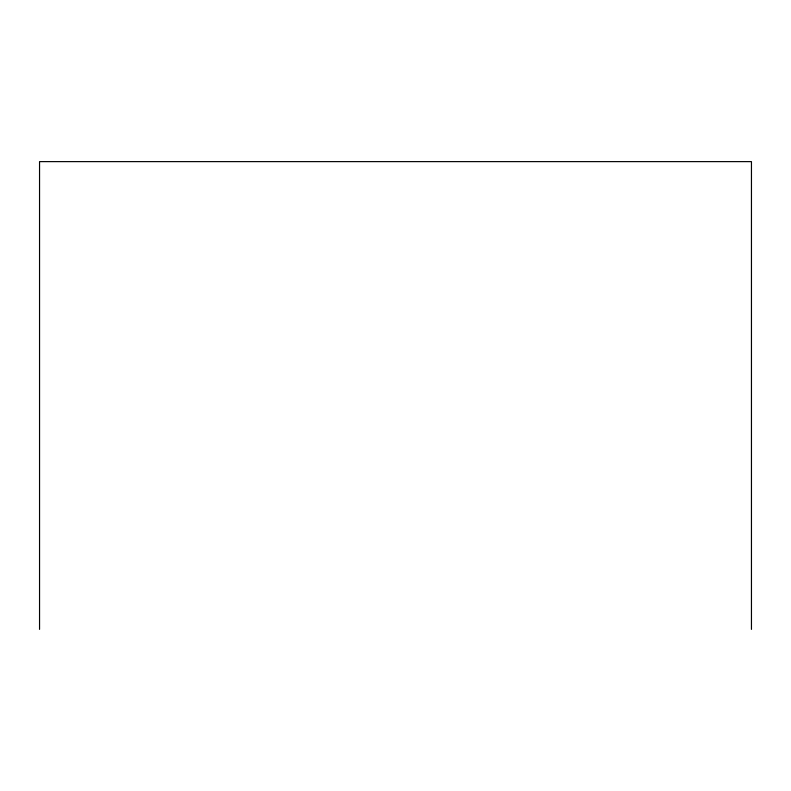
<?xml version="1.0" encoding="UTF-8"?>
<svg xmlns="http://www.w3.org/2000/svg" width="791" height="791" viewBox="0 0 791 791"><rect width="100%" height="100%" fill="white"/><g stroke="black" fill="none" stroke-linecap="round" stroke-linejoin="round"><path stroke-width="1.19" d="M751.45 629.379L751.45 161.621L39.55 161.621L39.55 629.379"/></g></svg>
